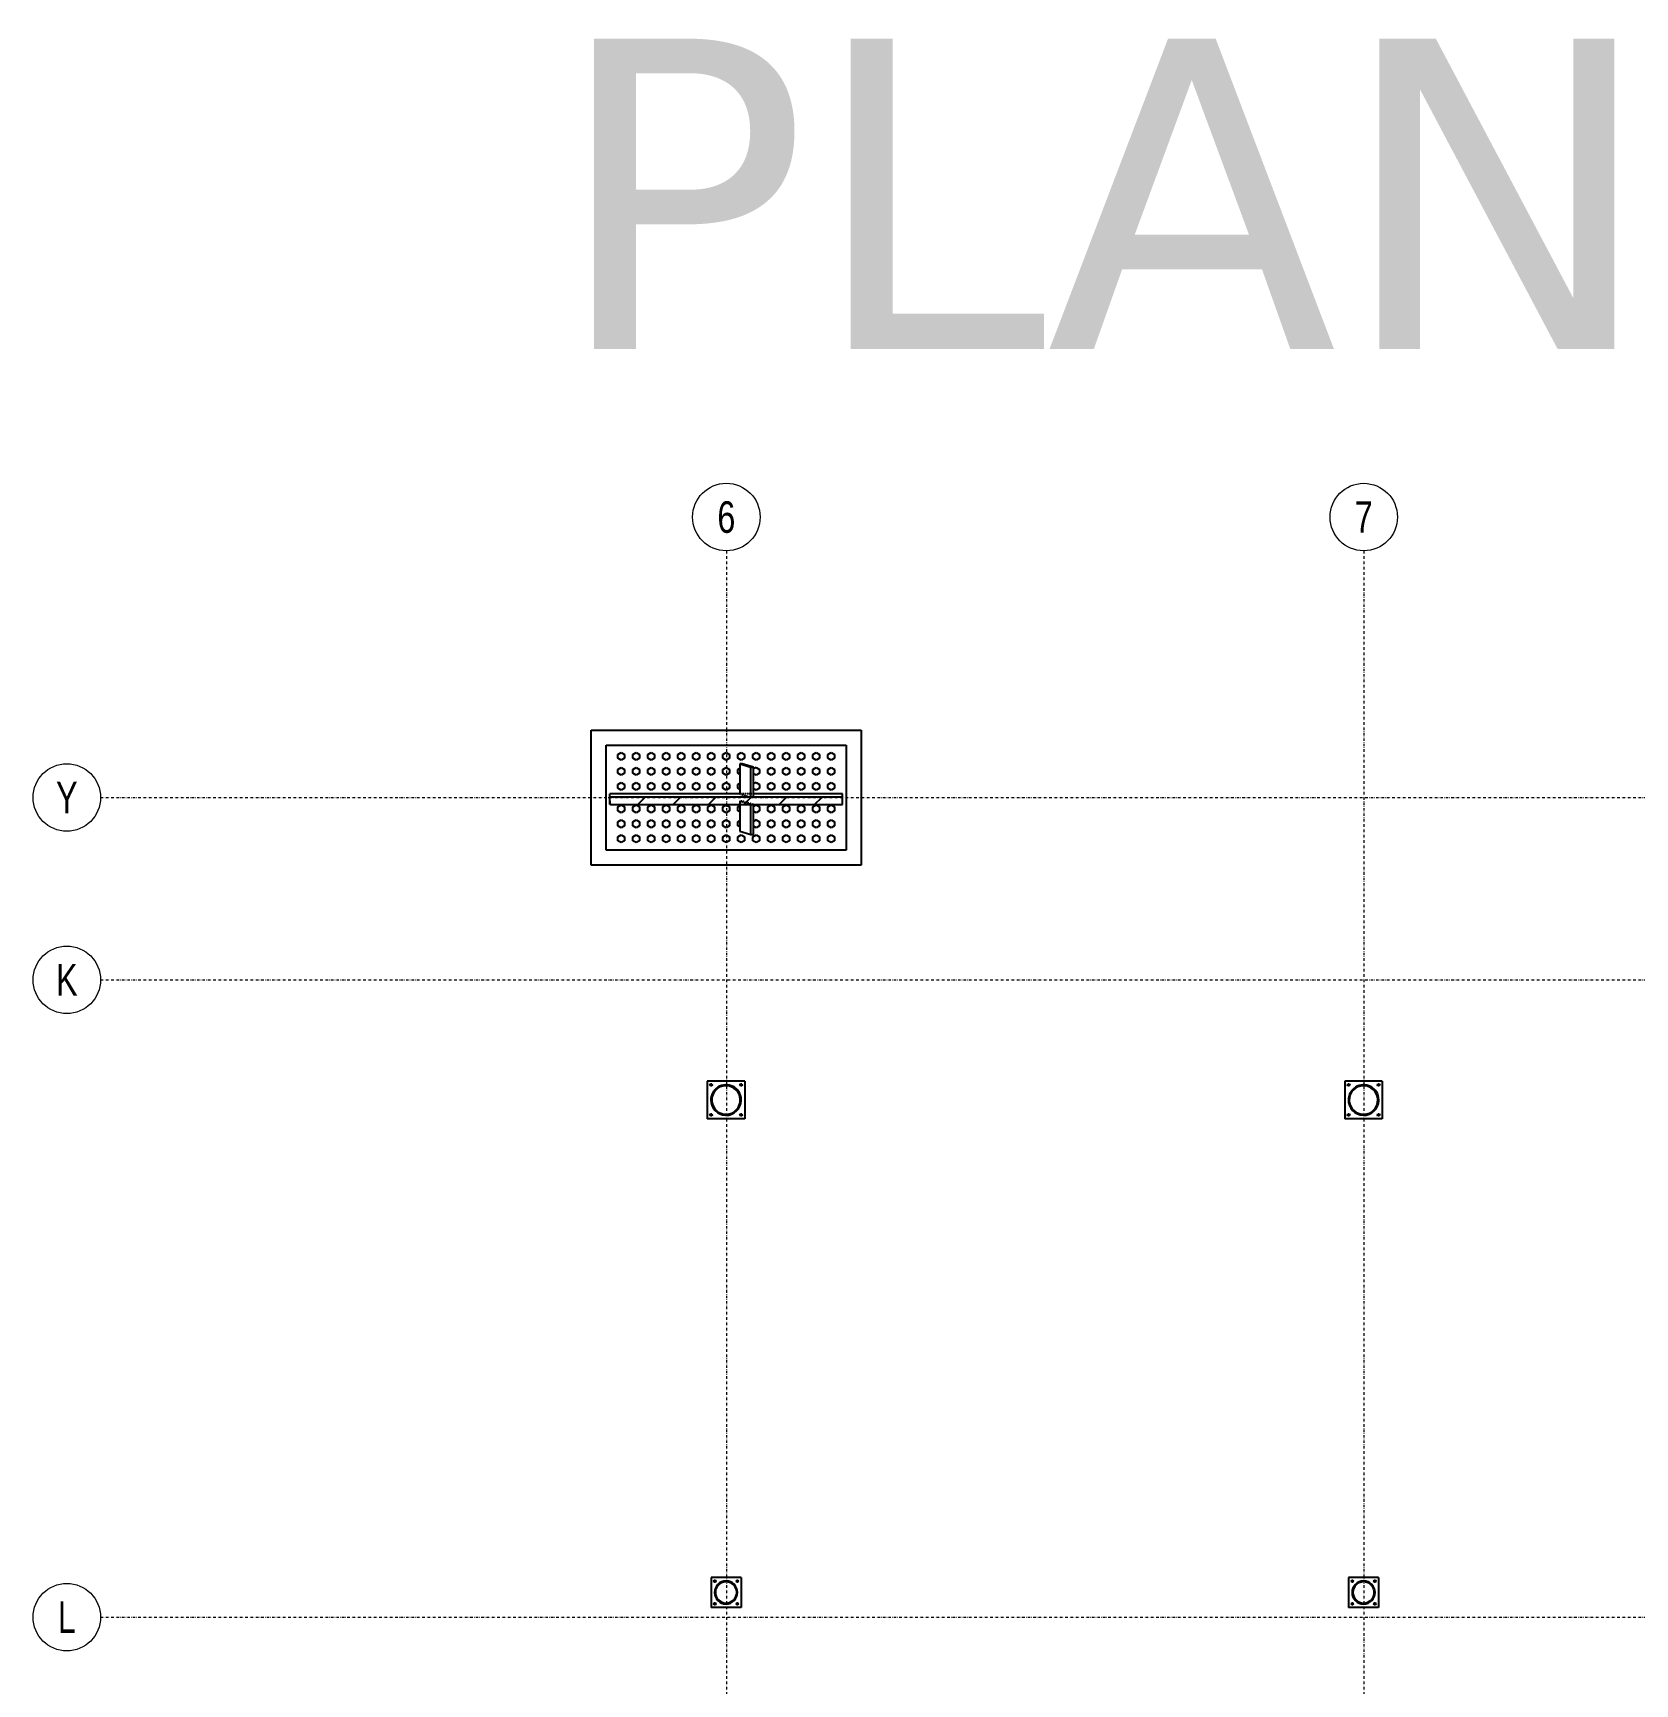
# Model space of a CAD drawing. Header units: millimetres. Extents: x 1541 to 289025, y -12015 to 47026.
# Drawn here: x 70546 to 72094, y -10374 to -8778 of the extents above; entities that cross this region are included whole.
import ezdxf
from ezdxf.enums import TextEntityAlignment as Align

# ---------------------------------------------------------------- set-up
doc = ezdxf.new("R2010")
doc.units = ezdxf.units.MM
doc.header["$LTSCALE"] = 0.1
for name, pattern in [('DASHDOTX2', [50.8, 25.4, -12.7, 0, -12.7]), ('DXK_LINE_DOT2', [3.9198, 1.9599, -1.9599]), ('Grid Line', [3.33375, 1.905, -0.47625, 0.47625, -0.47625])]:
    doc.linetypes.add(name, pattern=pattern)
doc.layers.get('0').update_dxf_attribs({"color": 255})
doc.layers.add('E_EJES', color=8, linetype='Continuous', lineweight=9)
doc.layers.add('E_EJES-1', color=8, linetype='Grid Line', lineweight=9)
doc.layers.add('TEXTO GENRAL', color=3, linetype='Continuous')
doc.styles.add('Swis721 LtCn BT_1', font='swisscl.ttf', dxfattribs={"height": 0.42})
doc.styles.add('TEXTO GENERAL', font='verdana.ttf', dxfattribs={"height": 0.9})

# ---------------------------------------------------------------- blocks, each defined once
blk = doc.blocks.new('Grid - CNI_NOMBRE EJES-372759-_26_00m_LOC COLUMNAS Y MUROS PISO 7')
at = {"layer": 'E_EJES'}
blk.add_circle((0, 0), 0.003, dxfattribs=at)

msp = doc.modelspace()

# ---------------------------------------------------------------- hatches: boundary and pattern name
at = {"linetype": 'Continuous'}
h = msp.add_hatch(dxfattribs=at)
h.set_pattern_fill('', scale=7.611392, style=0, pattern_type=0)
h.set_pattern_definition([(45, (71103.577, -9516.22), (-17.088, 17.088), [])])
h.paths.add_polyline_path([(71328.3, -9516.2), (71103.6, -9516.2), (71103.6, -9518.3), (71104.1, -9523.5), (71328.3, -9523.5)])
h = msp.add_hatch(color=96, dxfattribs=at)
h.paths.add_polyline_path([(71230.7, -9809.1), (71230.4, -9806.5), (71229.8, -9804), (71228.7, -9801.7), (71227.2, -9799.6), (71225.4, -9797.8), (71223.3, -9796.3), (71221, -9795.2), (71218.5, -9794.6), (71215.9, -9794.3), (71213.4, -9794.6), (71210.9, -9795.2), (71208.6, -9796.3), (71206.5, -9797.8), (71204.7, -9799.6), (71203.2, -9801.7), (71202.1, -9804), (71201.4, -9806.5), (71201.2, -9809.1), (71201.4, -9811.6), (71202.1, -9814.1), (71203.2, -9816.4), (71204.7, -9818.5), (71206.5, -9820.3), (71208.6, -9821.8), (71210.9, -9822.9), (71213.4, -9823.5), (71215.9, -9823.8), (71218.5, -9823.5), (71221, -9822.9), (71223.3, -9821.8), (71225.4, -9820.3), (71227.2, -9818.5), (71228.7, -9816.4), (71229.8, -9814.1), (71230.4, -9811.6)])
h.paths.add_polyline_path([(71228.9, -9813.8), (71227.9, -9816), (71226.5, -9818), (71224.8, -9819.7), (71222.9, -9821), (71220.7, -9822.1), (71218.3, -9822.7), (71215.9, -9822.9), (71213.5, -9822.7), (71211.2, -9822.1), (71209, -9821), (71207, -9819.7), (71205.3, -9818), (71203.9, -9816), (71202.9, -9813.8), (71202.3, -9811.5), (71202.1, -9809.1), (71202.3, -9806.7), (71202.9, -9804.3), (71203.9, -9802.1), (71205.3, -9800.2), (71207, -9798.5), (71209, -9797.1), (71211.2, -9796), (71213.5, -9795.4), (71215.9, -9795.2), (71218.3, -9795.4), (71220.7, -9796), (71222.9, -9797.1), (71224.8, -9798.5), (71226.5, -9800.2), (71227.9, -9802.1), (71228.9, -9804.3), (71229.6, -9806.7), (71229.8, -9809.1), (71229.6, -9811.5)])
h = msp.add_hatch(color=96, dxfattribs=at)
h.paths.add_polyline_path([(71846.8, -9809.1), (71846.6, -9806.5), (71845.9, -9804), (71844.8, -9801.7), (71843.4, -9799.6), (71841.6, -9797.8), (71839.5, -9796.3), (71837.1, -9795.2), (71834.7, -9794.6), (71832.1, -9794.3), (71829.5, -9794.6), (71827.1, -9795.2), (71824.7, -9796.3), (71822.6, -9797.8), (71820.8, -9799.6), (71819.4, -9801.7), (71818.3, -9804), (71817.6, -9806.5), (71817.4, -9809.1), (71817.6, -9811.6), (71818.3, -9814.1), (71819.4, -9816.4), (71820.8, -9818.5), (71822.6, -9820.3), (71824.7, -9821.8), (71827.1, -9822.9), (71829.5, -9823.5), (71832.1, -9823.8), (71834.7, -9823.5), (71837.1, -9822.9), (71839.5, -9821.8), (71841.6, -9820.3), (71843.4, -9818.5), (71844.8, -9816.4), (71845.9, -9814.1), (71846.6, -9811.6)])
h.paths.add_polyline_path([(71845.1, -9813.8), (71844.1, -9816), (71842.7, -9818), (71841, -9819.7), (71839, -9821), (71836.8, -9822.1), (71834.5, -9822.7), (71832.1, -9822.9), (71829.7, -9822.7), (71827.4, -9822.1), (71825.2, -9821), (71823.2, -9819.7), (71821.5, -9818), (71820.1, -9816), (71819.1, -9813.8), (71818.5, -9811.5), (71818.3, -9809.1), (71818.5, -9806.7), (71819.1, -9804.3), (71820.1, -9802.1), (71821.5, -9800.2), (71823.2, -9798.5), (71825.2, -9797.1), (71827.4, -9796), (71829.7, -9795.4), (71832.1, -9795.2), (71834.5, -9795.4), (71836.8, -9796), (71839, -9797.1), (71841, -9798.5), (71842.7, -9800.2), (71844.1, -9802.1), (71845.1, -9804.3), (71845.7, -9806.7), (71845.9, -9809.1), (71845.7, -9811.5)])
h = msp.add_hatch(color=96, dxfattribs=at)
h.paths.add_polyline_path([(71227, -10285.1), (71226.8, -10282.9), (71226.1, -10280.9), (71225.1, -10279), (71223.8, -10277.3), (71222.1, -10275.9), (71220.2, -10274.9), (71218.1, -10274.3), (71215.9, -10274), (71213.8, -10274.3), (71211.7, -10274.9), (71209.8, -10275.9), (71208.1, -10277.3), (71206.7, -10279), (71205.7, -10280.9), (71205.1, -10282.9), (71204.9, -10285.1), (71205.1, -10287.3), (71205.7, -10289.3), (71206.7, -10291.2), (71208.1, -10292.9), (71209.8, -10294.3), (71211.7, -10295.3), (71213.8, -10295.9), (71215.9, -10296.2), (71218.1, -10295.9), (71220.2, -10295.3), (71222.1, -10294.3), (71223.8, -10292.9), (71225.1, -10291.2), (71226.1, -10289.3), (71226.8, -10287.3)])
h.paths.add_polyline_path([(71225.5, -10289.1), (71224.5, -10290.8), (71223.2, -10292.4), (71221.7, -10293.7), (71219.9, -10294.6), (71218, -10295.2), (71215.9, -10295.4), (71213.9, -10295.2), (71212, -10294.6), (71210.2, -10293.7), (71208.6, -10292.4), (71207.3, -10290.8), (71206.4, -10289.1), (71205.8, -10287.1), (71205.6, -10285.1), (71205.8, -10283.1), (71206.4, -10281.1), (71207.3, -10279.4), (71208.6, -10277.8), (71210.2, -10276.5), (71212, -10275.6), (71213.9, -10275), (71215.9, -10274.8), (71218, -10275), (71219.9, -10275.6), (71221.7, -10276.5), (71223.2, -10277.8), (71224.5, -10279.4), (71225.5, -10281.1), (71226.1, -10283.1), (71226.3, -10285.1), (71226.1, -10287.1)])
h = msp.add_hatch(color=96, dxfattribs=at)
h.paths.add_polyline_path([(71843.2, -10285.1), (71842.9, -10282.9), (71842.3, -10280.9), (71841.3, -10279), (71839.9, -10277.3), (71838.2, -10275.9), (71836.3, -10274.9), (71834.3, -10274.3), (71832.1, -10274), (71829.9, -10274.3), (71827.9, -10274.9), (71826, -10275.9), (71824.3, -10277.3), (71822.9, -10279), (71821.9, -10280.9), (71821.3, -10282.9), (71821, -10285.1), (71821.3, -10287.3), (71821.9, -10289.3), (71822.9, -10291.2), (71824.3, -10292.9), (71826, -10294.3), (71827.9, -10295.3), (71829.9, -10295.9), (71832.1, -10296.2), (71834.3, -10295.9), (71836.3, -10295.3), (71838.2, -10294.3), (71839.9, -10292.9), (71841.3, -10291.2), (71842.3, -10289.3), (71842.9, -10287.3)])
h.paths.add_polyline_path([(71841.6, -10289.1), (71840.7, -10290.8), (71839.4, -10292.4), (71837.8, -10293.7), (71836, -10294.6), (71834.1, -10295.2), (71832.1, -10295.4), (71830.1, -10295.2), (71828.1, -10294.6), (71826.4, -10293.7), (71824.8, -10292.4), (71823.5, -10290.8), (71822.6, -10289.1), (71822, -10287.1), (71821.8, -10285.1), (71822, -10283.1), (71822.6, -10281.1), (71823.5, -10279.4), (71824.8, -10277.8), (71826.4, -10276.5), (71828.1, -10275.6), (71830.1, -10275), (71832.1, -10274.8), (71834.1, -10275), (71836, -10275.6), (71837.8, -10276.5), (71839.4, -10277.8), (71840.7, -10279.4), (71841.6, -10281.1), (71842.2, -10283.1), (71842.4, -10285.1), (71842.2, -10287.1)])

# ---------------------------------------------------------------- linework, layer by layer
at = {"color": 2, "linetype": 'Continuous'}
for p, q in [((71085.5, -9582), (71085.5, -9451.5)), ((71085.5, -9451.5), (71346.4, -9451.5)), ((71346.4, -9451.5), (71346.4, -9582)), ((71100, -9567.5), (71100, -9466)), ((71100, -9466), (71331.9, -9466)), ((71331.9, -9466), (71331.9, -9567.5)), ((71231.6, -9484.1), (71229.3, -9484.1)), ((71229.3, -9484.1), (71229.3, -9513.1)), ((71229.3, -9484.1), (71240, -9487.3)), ((71242.5, -9487.3), (71231.6, -9484.1)), ((71240, -9516.4), (71240, -9487.3)), ((71240, -9487.3), (71242.5, -9487.3)), ((71242.4, -9516.4), (71242.5, -9487.3)), ((71103.6, -9516.2), (71103.6, -9513.1)), ((71229.3, -9513.1), (71103.6, -9513.1)), ((71103.6, -9518.3), (71103.6, -9516.2)), ((71328.3, -9516.2), (71103.6, -9516.2)), ((71103.6, -9523.5), (71103.6, -9518.3)), ((71104.1, -9523.5), (71103.6, -9518.3)), ((71104.1, -9523.5), (71103.6, -9523.5)), ((71104.1, -9523.5), (71328.3, -9523.5)), ((71229.3, -9520.2), (71229.3, -9523.5)), ((71229.3, -9523.5), (71229.3, -9549.3)), ((71240, -9516.4), (71242.4, -9516.4)), ((71240, -9552.5), (71240, -9523.4)), ((71240, -9523.4), (71242.4, -9523.5)), ((71328.3, -9513.1), (71242.4, -9513.1)), ((71242.4, -9552.6), (71242.4, -9523.5)), ((71328.3, -9516.2), (71328.3, -9513.1)), ((71328.3, -9523.5), (71328.3, -9516.2)), ((71229.3, -9549.3), (71240, -9552.5)), ((71240, -9552.5), (71242.4, -9552.6)), ((71331.9, -9567.5), (71100, -9567.5)), ((71346.4, -9582), (71085.5, -9582)), ((71234.1, -9790.9), (71197.8, -9790.9)), ((71197.8, -9790.9), (71197.8, -9827.2)), ((71234.1, -9790.9), (71234.1, -9827.2)), ((71850.2, -9790.9), (71814, -9790.9)), ((71814, -9790.9), (71814, -9827.2)), ((71850.2, -9790.9), (71850.2, -9827.2)), ((71234.1, -9827.2), (71197.8, -9827.2)), ((71850.2, -9827.2), (71814, -9827.2)), ((71230.4, -10270.6), (71201.4, -10270.6)), ((71201.4, -10270.6), (71201.4, -10299.6)), ((71230.4, -10270.6), (71230.4, -10299.6)), ((71846.6, -10270.6), (71817.6, -10270.6)), ((71817.6, -10270.6), (71817.6, -10299.6)), ((71846.6, -10270.6), (71846.6, -10299.6)), ((71230.4, -10299.6), (71201.4, -10299.6)), ((71846.6, -10299.6), (71817.6, -10299.6))]:
    msp.add_line(p, q, dxfattribs=at)
at = {"color": 7, "linetype": 'Continuous'}
for p, q in [((71111.2, -9475), (71114.5, -9473.1)), ((71111.2, -9478.7), (71111.2, -9475)), ((71114.5, -9480.6), (71111.2, -9478.7)), ((71114.5, -9473.1), (71117.7, -9475)), ((71117.7, -9478.7), (71114.5, -9480.6)), ((71117.7, -9475), (71117.7, -9478.7)), ((71125.7, -9475), (71128.9, -9473.1)), ((71125.7, -9478.7), (71125.7, -9475)), ((71128.9, -9480.6), (71125.7, -9478.7)), ((71128.9, -9473.1), (71132.2, -9475)), ((71132.2, -9478.7), (71128.9, -9480.6)), ((71132.2, -9475), (71132.2, -9478.7)), ((71140.2, -9475), (71143.4, -9473.1)), ((71140.2, -9478.7), (71140.2, -9475)), ((71143.4, -9480.6), (71140.2, -9478.7)), ((71143.4, -9473.1), (71146.7, -9475)), ((71146.7, -9478.7), (71143.4, -9480.6)), ((71146.7, -9475), (71146.7, -9478.7)), ((71154.7, -9475), (71157.9, -9473.1)), ((71154.7, -9478.7), (71154.7, -9475)), ((71157.9, -9480.6), (71154.7, -9478.7)), ((71157.9, -9473.1), (71161.2, -9475)), ((71161.2, -9478.7), (71157.9, -9480.6)), ((71161.2, -9475), (71161.2, -9478.7)), ((71169.2, -9475), (71172.4, -9473.1)), ((71169.2, -9478.7), (71169.2, -9475)), ((71172.4, -9480.6), (71169.2, -9478.7)), ((71172.4, -9473.1), (71175.7, -9475)), ((71175.7, -9478.7), (71172.4, -9480.6)), ((71175.7, -9475), (71175.7, -9478.7)), ((71183.7, -9475), (71186.9, -9473.1)), ((71183.7, -9478.7), (71183.7, -9475)), ((71186.9, -9480.6), (71183.7, -9478.7)), ((71186.9, -9473.1), (71190.2, -9475)), ((71190.2, -9478.7), (71186.9, -9480.6)), ((71190.2, -9475), (71190.2, -9478.7)), ((71198.2, -9475), (71201.4, -9473.1)), ((71198.2, -9478.7), (71198.2, -9475)), ((71201.4, -9480.6), (71198.2, -9478.7)), ((71201.4, -9473.1), (71204.7, -9475)), ((71204.7, -9478.7), (71201.4, -9480.6)), ((71204.7, -9475), (71204.7, -9478.7)), ((71212.7, -9475), (71215.9, -9473.1)), ((71212.7, -9478.7), (71212.7, -9475)), ((71215.9, -9480.6), (71212.7, -9478.7)), ((71215.9, -9473.1), (71219.2, -9475)), ((71219.2, -9478.7), (71215.9, -9480.6)), ((71219.2, -9475), (71219.2, -9478.7)), ((71227.2, -9475), (71230.4, -9473.1)), ((71227.2, -9478.7), (71227.2, -9475)), ((71230.4, -9480.6), (71227.2, -9478.7)), ((71230.4, -9473.1), (71233.7, -9475)), ((71233.7, -9478.7), (71230.4, -9480.6)), ((71233.7, -9475), (71233.7, -9478.7)), ((71241.7, -9475), (71244.9, -9473.1)), ((71241.7, -9478.7), (71241.7, -9475)), ((71244.9, -9480.6), (71241.7, -9478.7)), ((71244.9, -9473.1), (71248.2, -9475)), ((71248.2, -9478.7), (71244.9, -9480.6)), ((71248.2, -9475), (71248.2, -9478.7)), ((71256.2, -9475), (71259.4, -9473.1)), ((71256.2, -9478.7), (71256.2, -9475)), ((71259.4, -9480.6), (71256.2, -9478.7)), ((71259.4, -9473.1), (71262.7, -9475)), ((71262.7, -9478.7), (71259.4, -9480.6)), ((71262.7, -9475), (71262.7, -9478.7)), ((71270.7, -9475), (71273.9, -9473.1)), ((71270.7, -9478.7), (71270.7, -9475)), ((71273.9, -9480.6), (71270.7, -9478.7)), ((71273.9, -9473.1), (71277.2, -9475)), ((71277.2, -9478.7), (71273.9, -9480.6)), ((71277.2, -9475), (71277.2, -9478.7)), ((71285.2, -9475), (71288.4, -9473.1)), ((71285.2, -9478.7), (71285.2, -9475)), ((71288.4, -9480.6), (71285.2, -9478.7)), ((71288.4, -9473.1), (71291.7, -9475)), ((71291.7, -9478.7), (71288.4, -9480.6)), ((71291.7, -9475), (71291.7, -9478.7)), ((71299.7, -9475), (71302.9, -9473.1)), ((71299.7, -9478.7), (71299.7, -9475)), ((71302.9, -9480.6), (71299.7, -9478.7)), ((71302.9, -9473.1), (71306.2, -9475)), ((71306.2, -9478.7), (71302.9, -9480.6)), ((71306.2, -9475), (71306.2, -9478.7)), ((71314.2, -9475), (71317.4, -9473.1)), ((71314.2, -9478.7), (71314.2, -9475)), ((71317.4, -9480.6), (71314.2, -9478.7)), ((71317.4, -9473.1), (71320.7, -9475)), ((71320.7, -9478.7), (71317.4, -9480.6)), ((71320.7, -9475), (71320.7, -9478.7)), ((71111.2, -9489.5), (71114.5, -9487.6)), ((71111.2, -9493.2), (71111.2, -9489.5)), ((71114.5, -9495.1), (71111.2, -9493.2)), ((71114.5, -9487.6), (71117.7, -9489.5)), ((71117.7, -9493.2), (71114.5, -9495.1)), ((71117.7, -9489.5), (71117.7, -9493.2)), ((71125.7, -9489.5), (71128.9, -9487.6)), ((71125.7, -9493.2), (71125.7, -9489.5)), ((71128.9, -9495.1), (71125.7, -9493.2)), ((71128.9, -9487.6), (71132.2, -9489.5)), ((71132.2, -9493.2), (71128.9, -9495.1)), ((71132.2, -9489.5), (71132.2, -9493.2)), ((71140.2, -9489.5), (71143.4, -9487.6)), ((71140.2, -9493.2), (71140.2, -9489.5)), ((71143.4, -9495.1), (71140.2, -9493.2)), ((71143.4, -9487.6), (71146.7, -9489.5)), ((71146.7, -9493.2), (71143.4, -9495.1)), ((71146.7, -9489.5), (71146.7, -9493.2)), ((71154.7, -9489.5), (71157.9, -9487.6)), ((71154.7, -9493.2), (71154.7, -9489.5)), ((71157.9, -9495.1), (71154.7, -9493.2)), ((71157.9, -9487.6), (71161.2, -9489.5)), ((71161.2, -9493.2), (71157.9, -9495.1)), ((71161.2, -9489.5), (71161.2, -9493.2)), ((71169.2, -9489.5), (71172.4, -9487.6)), ((71169.2, -9493.2), (71169.2, -9489.5)), ((71172.4, -9495.1), (71169.2, -9493.2)), ((71172.4, -9487.6), (71175.7, -9489.5)), ((71175.7, -9493.2), (71172.4, -9495.1)), ((71175.7, -9489.5), (71175.7, -9493.2)), ((71183.7, -9489.5), (71186.9, -9487.6)), ((71183.7, -9493.2), (71183.7, -9489.5)), ((71186.9, -9495.1), (71183.7, -9493.2)), ((71186.9, -9487.6), (71190.2, -9489.5)), ((71190.2, -9493.2), (71186.9, -9495.1)), ((71190.2, -9489.5), (71190.2, -9493.2)), ((71198.2, -9489.5), (71201.4, -9487.6)), ((71198.2, -9493.2), (71198.2, -9489.5)), ((71201.4, -9495.1), (71198.2, -9493.2)), ((71201.4, -9487.6), (71204.7, -9489.5)), ((71204.7, -9493.2), (71201.4, -9495.1)), ((71204.7, -9489.5), (71204.7, -9493.2)), ((71212.7, -9489.5), (71215.9, -9487.6)), ((71212.7, -9493.2), (71212.7, -9489.5)), ((71215.9, -9495.1), (71212.7, -9493.2)), ((71215.9, -9487.6), (71219.2, -9489.5)), ((71219.2, -9493.2), (71215.9, -9495.1)), ((71219.2, -9489.5), (71219.2, -9493.2)), ((71227.2, -9489.5), (71229.9, -9487.9)), ((71227.2, -9493.2), (71227.2, -9489.5)), ((71229.9, -9494.8), (71227.2, -9493.2)), ((71244.9, -9487.6), (71242.5, -9489)), ((71244.9, -9495.1), (71242.5, -9493.7)), ((71244.9, -9487.6), (71248.2, -9489.5)), ((71248.2, -9493.2), (71244.9, -9495.1)), ((71248.2, -9489.5), (71248.2, -9493.2)), ((71256.2, -9489.5), (71259.4, -9487.6)), ((71256.2, -9493.2), (71256.2, -9489.5)), ((71259.4, -9495.1), (71256.2, -9493.2)), ((71259.4, -9487.6), (71262.7, -9489.5)), ((71262.7, -9493.2), (71259.4, -9495.1)), ((71262.7, -9489.5), (71262.7, -9493.2)), ((71270.7, -9489.5), (71273.9, -9487.6)), ((71270.7, -9493.2), (71270.7, -9489.5)), ((71273.9, -9495.1), (71270.7, -9493.2)), ((71273.9, -9487.6), (71277.2, -9489.5)), ((71277.2, -9493.2), (71273.9, -9495.1)), ((71277.2, -9489.5), (71277.2, -9493.2)), ((71285.2, -9489.5), (71288.4, -9487.6)), ((71285.2, -9493.2), (71285.2, -9489.5)), ((71288.4, -9495.1), (71285.2, -9493.2)), ((71288.4, -9487.6), (71291.7, -9489.5)), ((71291.7, -9493.2), (71288.4, -9495.1)), ((71291.7, -9489.5), (71291.7, -9493.2)), ((71299.7, -9489.5), (71302.9, -9487.6)), ((71299.7, -9493.2), (71299.7, -9489.5)), ((71302.9, -9495.1), (71299.7, -9493.2)), ((71302.9, -9487.6), (71306.2, -9489.5)), ((71306.2, -9493.2), (71302.9, -9495.1)), ((71306.2, -9489.5), (71306.2, -9493.2)), ((71314.2, -9489.5), (71317.4, -9487.6)), ((71314.2, -9493.2), (71314.2, -9489.5)), ((71317.4, -9495.1), (71314.2, -9493.2)), ((71317.4, -9487.6), (71320.7, -9489.5)), ((71320.7, -9493.2), (71317.4, -9495.1)), ((71320.7, -9489.5), (71320.7, -9493.2)), ((71111.2, -9504), (71114.5, -9502.1)), ((71111.2, -9507.7), (71111.2, -9504)), ((71114.5, -9509.6), (71111.2, -9507.7)), ((71114.5, -9502.1), (71117.7, -9504)), ((71117.7, -9507.7), (71114.5, -9509.6)), ((71117.7, -9504), (71117.7, -9507.7)), ((71125.7, -9504), (71128.9, -9502.1)), ((71125.7, -9507.7), (71125.7, -9504)), ((71128.9, -9509.6), (71125.7, -9507.7)), ((71128.9, -9502.1), (71132.2, -9504)), ((71132.2, -9507.7), (71128.9, -9509.6)), ((71132.2, -9504), (71132.2, -9507.7)), ((71140.2, -9504), (71143.4, -9502.1)), ((71140.2, -9507.7), (71140.2, -9504)), ((71143.4, -9509.6), (71140.2, -9507.7)), ((71143.4, -9502.1), (71146.7, -9504)), ((71146.7, -9507.7), (71143.4, -9509.6)), ((71146.7, -9504), (71146.7, -9507.7)), ((71154.7, -9504), (71157.9, -9502.1)), ((71154.7, -9507.7), (71154.7, -9504)), ((71157.9, -9509.6), (71154.7, -9507.7)), ((71157.9, -9502.1), (71161.2, -9504)), ((71161.2, -9507.7), (71157.9, -9509.6)), ((71161.2, -9504), (71161.2, -9507.7)), ((71169.2, -9504), (71172.4, -9502.1)), ((71169.2, -9507.7), (71169.2, -9504)), ((71172.4, -9509.6), (71169.2, -9507.7)), ((71172.4, -9502.1), (71175.7, -9504)), ((71175.7, -9507.7), (71172.4, -9509.6)), ((71175.7, -9504), (71175.7, -9507.7)), ((71183.7, -9504), (71186.9, -9502.1)), ((71183.7, -9507.7), (71183.7, -9504)), ((71186.9, -9509.6), (71183.7, -9507.7)), ((71186.9, -9502.1), (71190.2, -9504)), ((71190.2, -9507.7), (71186.9, -9509.6)), ((71190.2, -9504), (71190.2, -9507.7)), ((71198.2, -9504), (71201.4, -9502.1)), ((71198.2, -9507.7), (71198.2, -9504)), ((71201.4, -9509.6), (71198.2, -9507.7)), ((71201.4, -9502.1), (71204.7, -9504)), ((71204.7, -9507.7), (71201.4, -9509.6)), ((71204.7, -9504), (71204.7, -9507.7)), ((71212.7, -9504), (71215.9, -9502.1)), ((71212.7, -9507.7), (71212.7, -9504)), ((71215.9, -9509.6), (71212.7, -9507.7)), ((71215.9, -9502.1), (71219.2, -9504)), ((71219.2, -9507.7), (71215.9, -9509.6)), ((71219.2, -9504), (71219.2, -9507.7)), ((71227.2, -9504), (71229.9, -9502.4)), ((71227.2, -9507.7), (71227.2, -9504)), ((71229.9, -9509.3), (71227.2, -9507.7)), ((71244.9, -9502.1), (71242.4, -9503.5)), ((71244.9, -9509.6), (71242.4, -9508.2)), ((71244.9, -9502.1), (71248.2, -9504)), ((71248.2, -9507.7), (71244.9, -9509.6)), ((71248.2, -9504), (71248.2, -9507.7)), ((71256.2, -9504), (71259.4, -9502.1)), ((71256.2, -9507.7), (71256.2, -9504)), ((71259.4, -9509.6), (71256.2, -9507.7)), ((71259.4, -9502.1), (71262.7, -9504)), ((71262.7, -9507.7), (71259.4, -9509.6)), ((71262.7, -9504), (71262.7, -9507.7)), ((71270.7, -9504), (71273.9, -9502.1)), ((71270.7, -9507.7), (71270.7, -9504)), ((71273.9, -9509.6), (71270.7, -9507.7)), ((71273.9, -9502.1), (71277.2, -9504)), ((71277.2, -9507.7), (71273.9, -9509.6)), ((71277.2, -9504), (71277.2, -9507.7)), ((71285.2, -9504), (71288.4, -9502.1)), ((71285.2, -9507.7), (71285.2, -9504)), ((71288.4, -9509.6), (71285.2, -9507.7)), ((71288.4, -9502.1), (71291.7, -9504)), ((71291.7, -9507.7), (71288.4, -9509.6)), ((71291.7, -9504), (71291.7, -9507.7)), ((71299.7, -9504), (71302.9, -9502.1)), ((71299.7, -9507.7), (71299.7, -9504)), ((71302.9, -9509.6), (71299.7, -9507.7)), ((71302.9, -9502.1), (71306.2, -9504)), ((71306.2, -9507.7), (71302.9, -9509.6)), ((71306.2, -9504), (71306.2, -9507.7)), ((71314.2, -9504), (71317.4, -9502.1)), ((71314.2, -9507.7), (71314.2, -9504)), ((71317.4, -9509.6), (71314.2, -9507.7)), ((71317.4, -9502.1), (71320.7, -9504)), ((71320.7, -9507.7), (71317.4, -9509.6)), ((71320.7, -9504), (71320.7, -9507.7)), ((71111.2, -9525.7), (71114.5, -9523.8)), ((71111.2, -9529.5), (71111.2, -9525.7)), ((71114.5, -9523.8), (71117.7, -9525.7)), ((71117.7, -9525.7), (71117.7, -9529.5)), ((71125.7, -9525.7), (71128.9, -9523.8)), ((71125.7, -9529.5), (71125.7, -9525.7)), ((71128.9, -9523.8), (71132.2, -9525.7)), ((71132.2, -9525.7), (71132.2, -9529.5)), ((71140.2, -9525.7), (71143.4, -9523.8)), ((71140.2, -9529.5), (71140.2, -9525.7)), ((71143.4, -9523.8), (71146.7, -9525.7)), ((71146.7, -9525.7), (71146.7, -9529.5)), ((71154.7, -9525.7), (71157.9, -9523.8)), ((71154.7, -9529.5), (71154.7, -9525.7)), ((71157.9, -9523.8), (71161.2, -9525.7)), ((71161.2, -9525.7), (71161.2, -9529.5)), ((71169.2, -9525.7), (71172.4, -9523.8)), ((71169.2, -9529.5), (71169.2, -9525.7)), ((71172.4, -9523.8), (71175.7, -9525.7)), ((71175.7, -9525.7), (71175.7, -9529.5)), ((71183.7, -9525.7), (71186.9, -9523.8)), ((71183.7, -9529.5), (71183.7, -9525.7)), ((71186.9, -9523.8), (71190.2, -9525.7)), ((71190.2, -9525.7), (71190.2, -9529.5)), ((71198.2, -9525.7), (71201.4, -9523.8)), ((71198.2, -9529.5), (71198.2, -9525.7)), ((71201.4, -9523.8), (71204.7, -9525.7)), ((71204.7, -9525.7), (71204.7, -9529.5)), ((71212.7, -9525.7), (71215.9, -9523.8)), ((71212.7, -9529.5), (71212.7, -9525.7)), ((71215.9, -9523.8), (71219.2, -9525.7)), ((71219.2, -9525.7), (71219.2, -9529.5)), ((71227.2, -9525.7), (71229.9, -9524.1)), ((71227.2, -9529.5), (71227.2, -9525.7)), ((71244.9, -9523.8), (71242.4, -9525.3)), ((71244.9, -9523.8), (71248.2, -9525.7)), ((71248.2, -9525.7), (71248.2, -9529.5)), ((71256.2, -9525.7), (71259.4, -9523.8)), ((71256.2, -9529.5), (71256.2, -9525.7)), ((71259.4, -9523.8), (71262.7, -9525.7)), ((71262.7, -9525.7), (71262.7, -9529.5)), ((71270.7, -9525.7), (71273.9, -9523.8)), ((71270.7, -9529.5), (71270.7, -9525.7)), ((71273.9, -9523.8), (71277.2, -9525.7)), ((71277.2, -9525.7), (71277.2, -9529.5)), ((71285.2, -9525.7), (71288.4, -9523.8)), ((71285.2, -9529.5), (71285.2, -9525.7)), ((71288.4, -9523.8), (71291.7, -9525.7)), ((71291.7, -9525.7), (71291.7, -9529.5)), ((71299.7, -9525.7), (71302.9, -9523.8)), ((71299.7, -9529.5), (71299.7, -9525.7)), ((71302.9, -9523.8), (71306.2, -9525.7)), ((71306.2, -9525.7), (71306.2, -9529.5)), ((71314.2, -9525.7), (71317.4, -9523.8)), ((71314.2, -9529.5), (71314.2, -9525.7)), ((71317.4, -9523.8), (71320.7, -9525.7)), ((71320.7, -9525.7), (71320.7, -9529.5)), ((71114.5, -9531.4), (71111.2, -9529.5)), ((71111.2, -9540.2), (71114.5, -9538.3)), ((71111.2, -9544), (71111.2, -9540.2)), ((71117.7, -9529.5), (71114.5, -9531.4)), ((71114.5, -9538.3), (71117.7, -9540.2)), ((71117.7, -9540.2), (71117.7, -9544)), ((71128.9, -9531.4), (71125.7, -9529.5)), ((71125.7, -9540.2), (71128.9, -9538.3)), ((71125.7, -9544), (71125.7, -9540.2)), ((71132.2, -9529.5), (71128.9, -9531.4)), ((71128.9, -9538.3), (71132.2, -9540.2)), ((71132.2, -9540.2), (71132.2, -9544)), ((71143.4, -9531.4), (71140.2, -9529.5)), ((71140.2, -9540.2), (71143.4, -9538.3)), ((71140.2, -9544), (71140.2, -9540.2)), ((71146.7, -9529.5), (71143.4, -9531.4)), ((71143.4, -9538.3), (71146.7, -9540.2)), ((71146.7, -9540.2), (71146.7, -9544)), ((71157.9, -9531.4), (71154.7, -9529.5)), ((71154.7, -9540.2), (71157.9, -9538.3)), ((71154.7, -9544), (71154.7, -9540.2)), ((71161.2, -9529.5), (71157.9, -9531.4)), ((71157.9, -9538.3), (71161.2, -9540.2)), ((71161.2, -9540.2), (71161.2, -9544)), ((71172.4, -9531.4), (71169.2, -9529.5)), ((71169.2, -9540.2), (71172.4, -9538.3)), ((71169.2, -9544), (71169.2, -9540.2)), ((71175.7, -9529.5), (71172.4, -9531.4)), ((71172.4, -9538.3), (71175.7, -9540.2)), ((71175.7, -9540.2), (71175.7, -9544)), ((71186.9, -9531.4), (71183.7, -9529.5)), ((71183.7, -9540.2), (71186.9, -9538.3)), ((71183.7, -9544), (71183.7, -9540.2)), ((71190.2, -9529.5), (71186.9, -9531.4)), ((71186.9, -9538.3), (71190.2, -9540.2)), ((71190.2, -9540.2), (71190.2, -9544)), ((71201.4, -9531.4), (71198.2, -9529.5)), ((71198.2, -9540.2), (71201.4, -9538.3)), ((71198.2, -9544), (71198.2, -9540.2)), ((71204.7, -9529.5), (71201.4, -9531.4)), ((71201.4, -9538.3), (71204.7, -9540.2)), ((71204.7, -9540.2), (71204.7, -9544)), ((71215.9, -9531.4), (71212.7, -9529.5)), ((71212.7, -9540.2), (71215.9, -9538.3)), ((71212.7, -9544), (71212.7, -9540.2)), ((71219.2, -9529.5), (71215.9, -9531.4)), ((71215.9, -9538.3), (71219.2, -9540.2)), ((71219.2, -9540.2), (71219.2, -9544)), ((71229.9, -9531), (71227.2, -9529.5)), ((71227.2, -9540.2), (71229.9, -9538.6)), ((71227.2, -9544), (71227.2, -9540.2)), ((71244.9, -9531.4), (71242.4, -9529.9)), ((71244.9, -9538.3), (71242.4, -9539.8)), ((71248.2, -9529.5), (71244.9, -9531.4)), ((71244.9, -9538.3), (71248.2, -9540.2)), ((71248.2, -9540.2), (71248.2, -9544)), ((71259.4, -9531.4), (71256.2, -9529.5)), ((71256.2, -9540.2), (71259.4, -9538.3)), ((71256.2, -9544), (71256.2, -9540.2)), ((71262.7, -9529.5), (71259.4, -9531.4)), ((71259.4, -9538.3), (71262.7, -9540.2)), ((71262.7, -9540.2), (71262.7, -9544)), ((71273.9, -9531.4), (71270.7, -9529.5)), ((71270.7, -9540.2), (71273.9, -9538.3)), ((71270.7, -9544), (71270.7, -9540.2)), ((71277.2, -9529.5), (71273.9, -9531.4)), ((71273.9, -9538.3), (71277.2, -9540.2)), ((71277.2, -9540.2), (71277.2, -9544)), ((71288.4, -9531.4), (71285.2, -9529.5)), ((71285.2, -9540.2), (71288.4, -9538.3)), ((71285.2, -9544), (71285.2, -9540.2)), ((71291.7, -9529.5), (71288.4, -9531.4)), ((71288.4, -9538.3), (71291.7, -9540.2)), ((71291.7, -9540.2), (71291.7, -9544)), ((71302.9, -9531.4), (71299.7, -9529.5)), ((71299.7, -9540.2), (71302.9, -9538.3)), ((71299.7, -9544), (71299.7, -9540.2)), ((71306.2, -9529.5), (71302.9, -9531.4)), ((71302.9, -9538.3), (71306.2, -9540.2)), ((71306.2, -9540.2), (71306.2, -9544)), ((71317.4, -9531.4), (71314.2, -9529.5)), ((71314.2, -9540.2), (71317.4, -9538.3)), ((71314.2, -9544), (71314.2, -9540.2)), ((71320.7, -9529.5), (71317.4, -9531.4)), ((71317.4, -9538.3), (71320.7, -9540.2)), ((71320.7, -9540.2), (71320.7, -9544)), ((71114.5, -9545.9), (71111.2, -9544)), ((71111.2, -9554.7), (71114.5, -9552.8)), ((71111.2, -9558.5), (71111.2, -9554.7)), ((71114.5, -9560.3), (71111.2, -9558.5)), ((71117.7, -9544), (71114.5, -9545.9)), ((71114.5, -9552.8), (71117.7, -9554.7)), ((71117.7, -9558.5), (71114.5, -9560.3)), ((71117.7, -9554.7), (71117.7, -9558.5)), ((71128.9, -9545.9), (71125.7, -9544)), ((71125.7, -9554.7), (71128.9, -9552.8)), ((71125.7, -9558.5), (71125.7, -9554.7)), ((71128.9, -9560.3), (71125.7, -9558.5)), ((71132.2, -9544), (71128.9, -9545.9)), ((71128.9, -9552.8), (71132.2, -9554.7)), ((71132.2, -9558.5), (71128.9, -9560.3)), ((71132.2, -9554.7), (71132.2, -9558.5)), ((71143.4, -9545.9), (71140.2, -9544)), ((71140.2, -9554.7), (71143.4, -9552.8)), ((71140.2, -9558.5), (71140.2, -9554.7)), ((71143.4, -9560.3), (71140.2, -9558.5)), ((71146.7, -9544), (71143.4, -9545.9)), ((71143.4, -9552.8), (71146.7, -9554.7)), ((71146.7, -9558.5), (71143.4, -9560.3)), ((71146.7, -9554.7), (71146.7, -9558.5)), ((71157.9, -9545.9), (71154.7, -9544)), ((71154.7, -9554.7), (71157.9, -9552.8)), ((71154.7, -9558.5), (71154.7, -9554.7)), ((71157.9, -9560.3), (71154.7, -9558.5)), ((71161.2, -9544), (71157.9, -9545.9)), ((71157.9, -9552.8), (71161.2, -9554.7)), ((71161.2, -9558.5), (71157.9, -9560.3)), ((71161.2, -9554.7), (71161.2, -9558.5)), ((71172.4, -9545.9), (71169.2, -9544)), ((71169.2, -9554.7), (71172.4, -9552.8)), ((71169.2, -9558.5), (71169.2, -9554.7)), ((71172.4, -9560.3), (71169.2, -9558.5)), ((71175.7, -9544), (71172.4, -9545.9)), ((71172.4, -9552.8), (71175.7, -9554.7)), ((71175.7, -9558.5), (71172.4, -9560.3)), ((71175.7, -9554.7), (71175.7, -9558.5)), ((71186.9, -9545.9), (71183.7, -9544)), ((71183.7, -9554.7), (71186.9, -9552.8)), ((71183.7, -9558.5), (71183.7, -9554.7)), ((71186.9, -9560.3), (71183.7, -9558.5)), ((71190.2, -9544), (71186.9, -9545.9)), ((71186.9, -9552.8), (71190.2, -9554.7)), ((71190.2, -9558.5), (71186.9, -9560.3)), ((71190.2, -9554.7), (71190.2, -9558.5)), ((71201.4, -9545.9), (71198.2, -9544)), ((71198.2, -9554.7), (71201.4, -9552.8)), ((71198.2, -9558.5), (71198.2, -9554.7)), ((71201.4, -9560.3), (71198.2, -9558.5)), ((71204.7, -9544), (71201.4, -9545.9)), ((71201.4, -9552.8), (71204.7, -9554.7)), ((71204.7, -9558.5), (71201.4, -9560.3)), ((71204.7, -9554.7), (71204.7, -9558.5)), ((71215.9, -9545.9), (71212.7, -9544)), ((71212.7, -9554.7), (71215.9, -9552.8)), ((71212.7, -9558.5), (71212.7, -9554.7)), ((71215.9, -9560.3), (71212.7, -9558.5)), ((71219.2, -9544), (71215.9, -9545.9)), ((71215.9, -9552.8), (71219.2, -9554.7)), ((71219.2, -9558.5), (71215.9, -9560.3)), ((71219.2, -9554.7), (71219.2, -9558.5)), ((71229.9, -9545.5), (71227.2, -9544)), ((71227.2, -9554.7), (71230.4, -9552.8)), ((71227.2, -9558.5), (71227.2, -9554.7)), ((71230.4, -9560.3), (71227.2, -9558.5)), ((71230.4, -9552.8), (71233.7, -9554.7)), ((71233.7, -9558.5), (71230.4, -9560.3)), ((71233.7, -9554.7), (71233.7, -9558.5)), ((71241.7, -9554.7), (71244.9, -9552.8)), ((71241.7, -9558.5), (71241.7, -9554.7)), ((71244.9, -9560.3), (71241.7, -9558.5)), ((71244.9, -9545.9), (71242.4, -9544.4)), ((71248.2, -9544), (71244.9, -9545.9)), ((71244.9, -9552.8), (71248.2, -9554.7)), ((71248.2, -9558.5), (71244.9, -9560.3)), ((71248.2, -9554.7), (71248.2, -9558.5)), ((71259.4, -9545.9), (71256.2, -9544)), ((71256.2, -9554.7), (71259.4, -9552.8)), ((71256.2, -9558.5), (71256.2, -9554.7)), ((71259.4, -9560.3), (71256.2, -9558.5)), ((71262.7, -9544), (71259.4, -9545.9)), ((71259.4, -9552.8), (71262.7, -9554.7)), ((71262.7, -9558.5), (71259.4, -9560.3)), ((71262.7, -9554.7), (71262.7, -9558.5)), ((71273.9, -9545.9), (71270.7, -9544)), ((71270.7, -9554.7), (71273.9, -9552.8)), ((71270.7, -9558.5), (71270.7, -9554.7)), ((71273.9, -9560.3), (71270.7, -9558.5)), ((71277.2, -9544), (71273.9, -9545.9)), ((71273.9, -9552.8), (71277.2, -9554.7)), ((71277.2, -9558.5), (71273.9, -9560.3)), ((71277.2, -9554.7), (71277.2, -9558.5)), ((71288.4, -9545.9), (71285.2, -9544)), ((71285.2, -9554.7), (71288.4, -9552.8)), ((71285.2, -9558.5), (71285.2, -9554.7)), ((71288.4, -9560.3), (71285.2, -9558.5)), ((71291.7, -9544), (71288.4, -9545.9)), ((71288.4, -9552.8), (71291.7, -9554.7)), ((71291.7, -9558.5), (71288.4, -9560.3)), ((71291.7, -9554.7), (71291.7, -9558.5)), ((71302.9, -9545.9), (71299.7, -9544)), ((71299.7, -9554.7), (71302.9, -9552.8)), ((71299.7, -9558.5), (71299.7, -9554.7)), ((71302.9, -9560.3), (71299.7, -9558.5)), ((71306.2, -9544), (71302.9, -9545.9)), ((71302.9, -9552.8), (71306.2, -9554.7)), ((71306.2, -9558.5), (71302.9, -9560.3)), ((71306.2, -9554.7), (71306.2, -9558.5)), ((71317.4, -9545.9), (71314.2, -9544)), ((71314.2, -9554.7), (71317.4, -9552.8)), ((71314.2, -9558.5), (71314.2, -9554.7)), ((71317.4, -9560.3), (71314.2, -9558.5)), ((71320.7, -9544), (71317.4, -9545.9)), ((71317.4, -9552.8), (71320.7, -9554.7)), ((71320.7, -9558.5), (71317.4, -9560.3)), ((71320.7, -9554.7), (71320.7, -9558.5)), ((71200.3, -9794.6), (71200.9, -9793.6)), ((71200.9, -9795.5), (71200.3, -9794.6)), ((71200.9, -9793.6), (71202, -9793.6)), ((71202, -9795.5), (71200.9, -9795.5)), ((71202, -9793.6), (71202.6, -9794.6)), ((71202.6, -9794.6), (71202, -9795.5)), ((71229.3, -9794.6), (71229.9, -9793.6)), ((71229.9, -9795.5), (71229.3, -9794.6)), ((71229.9, -9793.6), (71231, -9793.6)), ((71231, -9795.5), (71229.9, -9795.5)), ((71231, -9793.6), (71231.6, -9794.6)), ((71231.6, -9794.6), (71231, -9795.5)), ((71816.5, -9794.6), (71817, -9793.6)), ((71817, -9795.5), (71816.5, -9794.6)), ((71817, -9793.6), (71818.2, -9793.6)), ((71818.2, -9795.5), (71817, -9795.5)), ((71818.2, -9793.6), (71818.7, -9794.6)), ((71818.7, -9794.6), (71818.2, -9795.5)), ((71845.5, -9794.6), (71846, -9793.6)), ((71846, -9795.5), (71845.5, -9794.6)), ((71846, -9793.6), (71847.2, -9793.6)), ((71847.2, -9795.5), (71846, -9795.5)), ((71847.2, -9793.6), (71847.7, -9794.6)), ((71847.7, -9794.6), (71847.2, -9795.5)), ((71200.3, -9823.6), (71200.9, -9822.6)), ((71200.9, -9824.5), (71200.3, -9823.6)), ((71200.9, -9822.6), (71202, -9822.6)), ((71202, -9824.5), (71200.9, -9824.5)), ((71202, -9822.6), (71202.6, -9823.6)), ((71202.6, -9823.6), (71202, -9824.5)), ((71229.3, -9823.6), (71229.9, -9822.6)), ((71229.9, -9824.5), (71229.3, -9823.6)), ((71229.9, -9822.6), (71231, -9822.6)), ((71231, -9824.5), (71229.9, -9824.5)), ((71231, -9822.6), (71231.6, -9823.6)), ((71231.6, -9823.6), (71231, -9824.5)), ((71816.5, -9823.6), (71817, -9822.6)), ((71817, -9824.5), (71816.5, -9823.6)), ((71817, -9822.6), (71818.2, -9822.6)), ((71818.2, -9824.5), (71817, -9824.5)), ((71818.2, -9822.6), (71818.7, -9823.6)), ((71818.7, -9823.6), (71818.2, -9824.5)), ((71845.5, -9823.6), (71846, -9822.6)), ((71846, -9824.5), (71845.5, -9823.6)), ((71846, -9822.6), (71847.2, -9822.6)), ((71847.2, -9824.5), (71846, -9824.5)), ((71847.2, -9822.6), (71847.7, -9823.6)), ((71847.7, -9823.6), (71847.2, -9824.5)), ((71203.9, -10274.2), (71204.5, -10273.2)), ((71204.5, -10275.2), (71203.9, -10274.2)), ((71204.5, -10273.2), (71205.6, -10273.2)), ((71205.6, -10275.2), (71204.5, -10275.2)), ((71205.6, -10273.2), (71206.2, -10274.2)), ((71206.2, -10274.2), (71205.6, -10275.2)), ((71225.7, -10274.2), (71226.2, -10273.2)), ((71226.2, -10275.2), (71225.7, -10274.2)), ((71226.2, -10273.2), (71227.4, -10273.2)), ((71227.4, -10275.2), (71226.2, -10275.2)), ((71227.4, -10273.2), (71227.9, -10274.2)), ((71227.9, -10274.2), (71227.4, -10275.2)), ((71820.1, -10274.2), (71820.7, -10273.2)), ((71820.7, -10275.2), (71820.1, -10274.2)), ((71820.7, -10273.2), (71821.8, -10273.2)), ((71821.8, -10275.2), (71820.7, -10275.2)), ((71821.8, -10273.2), (71822.4, -10274.2)), ((71822.4, -10274.2), (71821.8, -10275.2)), ((71841.8, -10274.2), (71842.4, -10273.2)), ((71842.4, -10275.2), (71841.8, -10274.2)), ((71842.4, -10273.2), (71843.5, -10273.2)), ((71843.5, -10275.2), (71842.4, -10275.2)), ((71843.5, -10273.2), (71844.1, -10274.2)), ((71844.1, -10274.2), (71843.5, -10275.2)), ((71203.9, -10296), (71204.5, -10295)), ((71204.5, -10297), (71203.9, -10296)), ((71204.5, -10295), (71205.6, -10295)), ((71205.6, -10297), (71204.5, -10297)), ((71205.6, -10295), (71206.2, -10296)), ((71206.2, -10296), (71205.6, -10297)), ((71225.7, -10296), (71226.2, -10295)), ((71226.2, -10297), (71225.7, -10296)), ((71226.2, -10295), (71227.4, -10295)), ((71227.4, -10297), (71226.2, -10297)), ((71227.4, -10295), (71227.9, -10296)), ((71227.9, -10296), (71227.4, -10297)), ((71820.1, -10296), (71820.7, -10295)), ((71820.7, -10297), (71820.1, -10296)), ((71820.7, -10295), (71821.8, -10295)), ((71821.8, -10297), (71820.7, -10297)), ((71821.8, -10295), (71822.4, -10296)), ((71822.4, -10296), (71821.8, -10297)), ((71841.8, -10296), (71842.4, -10295)), ((71842.4, -10297), (71841.8, -10296)), ((71842.4, -10295), (71843.5, -10295)), ((71843.5, -10297), (71842.4, -10297)), ((71843.5, -10295), (71844.1, -10296)), ((71844.1, -10296), (71843.5, -10297))]:
    msp.add_line(p, q, dxfattribs=at)
at = {"color": 7, "linetype": 'DXK_LINE_DOT2'}
for p, q in [((71242.4, -9513.1), (71229.3, -9513.1)), ((71229.3, -9513.1), (71229.3, -9513.2)), ((71229.3, -9513.2), (71240, -9516.4)), ((71231.5, -9520.2), (71229.3, -9520.2)), ((71229.3, -9520.2), (71240, -9523.4)), ((71242.4, -9523.5), (71231.5, -9520.2))]:
    msp.add_line(p, q, dxfattribs=at)
at = {"color": 2, "linetype": 'Continuous'}
for centre, radius, start, end in [((71215.9, -9809.1), 14.7, 10, 190), ((71215.9, -9809.1), 13.8, 350, 170), ((71832.1, -9809.1), 14.7, 10, 190), ((71832.1, -9809.1), 13.8, 350, 170), ((71215.9, -9809.1), 14.7, 190, 10), ((71215.9, -9809.1), 13.8, 170, 350), ((71832.1, -9809.1), 14.7, 190, 10), ((71832.1, -9809.1), 13.8, 170, 350), ((71215.9, -10285.1), 11.1, 11.25, 191.25), ((71215.9, -10285.1), 10.3, 348.75, 168.75), ((71832.1, -10285.1), 11.1, 11.25, 191.25), ((71832.1, -10285.1), 10.3, 348.75, 168.75), ((71215.9, -10285.1), 11.1, 191.25, 11.25), ((71215.9, -10285.1), 10.3, 168.75, 348.75), ((71832.1, -10285.1), 11.1, 191.25, 11.25), ((71832.1, -10285.1), 10.3, 168.75, 348.75)]:
    msp.add_arc(centre, radius, start, end, dxfattribs=at)
at = {"layer": 'E_EJES'}
msp.add_circle((71832.3, -9245.6), 32.6, dxfattribs=at)
at = {"layer": 'E_EJES-1', "linetype": 'DASHDOTX2'}
for p, q in [((71216.2, -9278.2), (71216.2, -11903.7)), ((71832.3, -9278.2), (71832.3, -11903.7)), ((70611.3, -9516.7), (77834.1, -9516.7)), ((70611.3, -9692.9), (77834.1, -9692.9)), ((70611.3, -10309), (77834.1, -10309))]:
    msp.add_line(p, q, dxfattribs=at)

# ---------------------------------------------------------------- block references
at = {"layer": 'E_EJES', "xscale": 10873.41661564557, "yscale": 10873.41661564557, "zscale": 10873.41661564557}
msp.add_blockref('Grid - CNI_NOMBRE EJES-372759-_26_00m_LOC COLUMNAS Y MUROS PISO 7', (71216.2, -9245.6), dxfattribs=at)
at = {"layer": 'E_EJES', "xscale": 10873.41661564557, "yscale": 10873.41661564557, "zscale": 10873.41661564557, "rotation": 269.9999999999995}
for p in [(70578.7, -9516.7), (70578.7, -9692.9), (70578.7, -10309)]:
    msp.add_blockref('Grid - CNI_NOMBRE EJES-372759-_26_00m_LOC COLUMNAS Y MUROS PISO 7', p, dxfattribs=at)

# ---------------------------------------------------------------- texts
at = {"layer": 'E_EJES', "style": 'Swis721 LtCn BT_1'}
for s, p in [('6', (71216.2, -9245.6)), ('7', (71832.3, -9245.6)), ('Y', (70578.7, -9516.7)), ('K', (70578.7, -9692.9)), ('L', (70578.7, -10309))]:
    msp.add_text(s, height=30.4, dxfattribs=at).set_placement(p, align=Align.MIDDLE_CENTER)
at = {"layer": 'TEXTO GENRAL', "color": 3, "style": 'TEXTO GENERAL'}
msp.add_text('PLANTA DE PISO 1 N.E. +0.10m', height=300, dxfattribs=at).set_placement((74317.2, -8933.2), align=Align.MIDDLE_CENTER)

doc.saveas('drawing.dxf')
